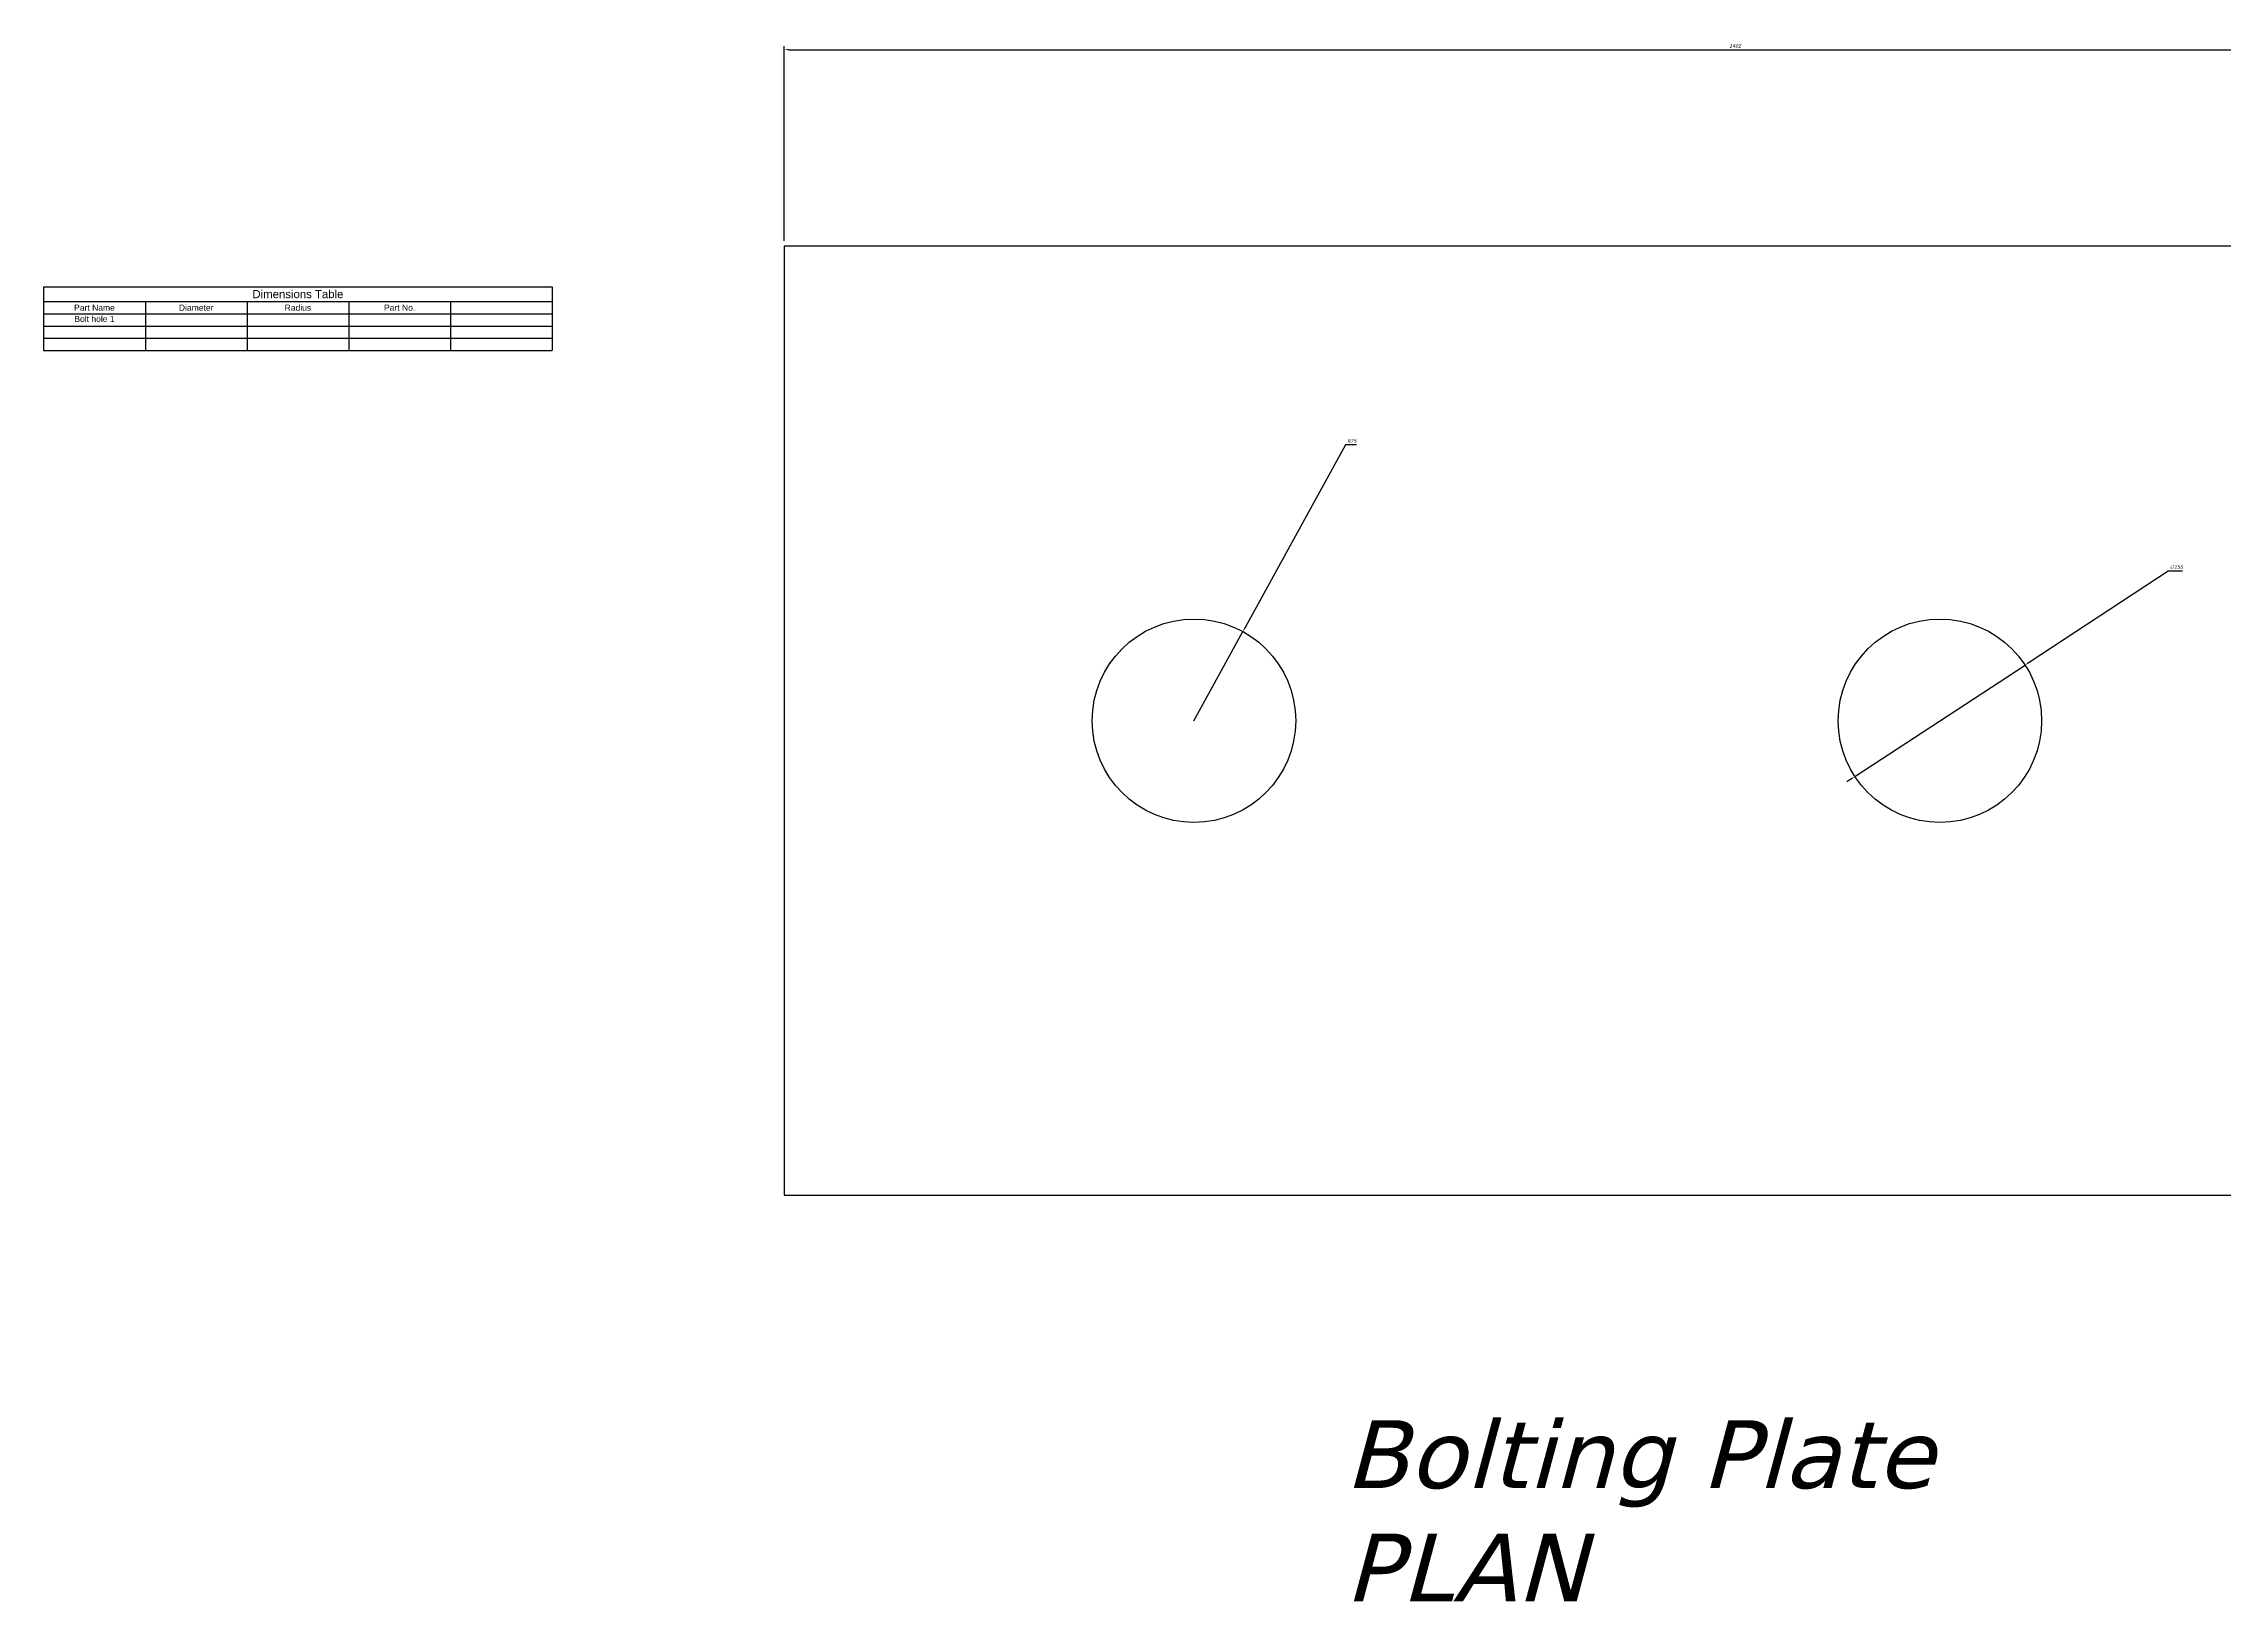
# Model space of a CAD drawing. Header units: millimetres. Extents: x 1119 to 4152, y 611 to 1760.
# Drawn here: x 1119 to 2727, y 611 to 1760 of the extents above; entities that cross this region are included whole.
import ezdxf

# ---------------------------------------------------------------- set-up
doc = ezdxf.new("R2010")
doc.units = ezdxf.units.MM
for name, color, linetype in [('Dimensions', 1, 'Continuous'), ('Objects', 2, 'Continuous'), ('Tables', 1, 'Continuous'), ('Text', 1, 'Continuous')]:
    doc.layers.add(name, color=color, linetype=linetype)
doc.styles.get("Standard").update_dxf_attribs({"font": 'arial.ttf'})
doc.styles.add('Training', font='verdanai.ttf')
doc.dimstyles.new('Training', dxfattribs={"dimtxt": 2.5, "dimasz": 3.5, "dimexe": 2.5, "dimexo": 4, "dimgap": 1.5, "dimtad": 1, "dimtoh": 1, "dimdec": 0, "dimzin": 9, "dimdsep": 46, "dimtxsty": 'Training', "dimcen": 0, "dimclrd": 256, "dimclre": 256, "dimclrt": 256, "dimazin": 0, "dimtm": 1e-09, "dimtfac": 1, "dimtdec": 0, "dimtmove": 0, "dimatfit": 3, "dimldrblk": 'DOT', "dimfxl": 1, "dimtfillclr": 2, "dimlwd": -1, "dimlwe": -1, "dimarcsym": 0})

# ---------------------------------------------------------------- blocks, each defined once
blk = doc.blocks.new('*D5')
at = {"layer": 'Defpoints', "color": 0, "transparency": 16777216}
for p in [(3066.8, 1755.3), (1664.7, 1610.4), (3066.8, 1610.4)]:
    blk.add_point(p, dxfattribs=at)
at = {"layer": 'Dimensions', "transparency": 16777216}
for p, q in [((1664.7, 1614.4), (1664.7, 1757.8)), ((1668.2, 1755.3), (3063.3, 1755.3)), ((3066.8, 1614.4), (3066.8, 1757.8))]:
    blk.add_line(p, q, dxfattribs=at)
for points in [[(1668.2, 1755.9), (1668.2, 1754.8), (1664.7, 1755.3)], [(3063.3, 1755.9), (3063.3, 1754.8), (3066.8, 1755.3)]]:
    blk.add_solid(points, dxfattribs=at)
at = {"layer": 'Dimensions', "transparency": 16777216, "insert": (2365.8, 1758.1), "char_height": 2.5, "attachment_point": 5, "style": 'Training'}
blk.add_mtext('1402', dxfattribs=at)
blk = doc.blocks.new('_Dot')
at = {"color": 0, "linetype": 'ByBlock', "lineweight": -2}
blk.add_line((-0.5, 0), (-1, 0), dxfattribs=at)
at = {"color": 0, "linetype": 'ByBlock', "const_width": 0.5}
blk.add_lwpolyline([(-0.25, 0, 1), (0.25, 0, 1)], format="xyb", close=True, dxfattribs=at)
blk = doc.blocks.new('*D6')
at = {"layer": 'Defpoints', "color": 0, "transparency": 16777216}
for p in [(2002.9, 1326.2), (1966.8, 1260.4)]:
    blk.add_point(p, dxfattribs=at)
at = {"layer": 'Dimensions', "transparency": 16777216}
for p, q in [((2078.4, 1463.9), (2004.5, 1329.2)), ((2086.6, 1463.9), (2078.4, 1463.9)), ((1966.8, 1260.4), (2002.9, 1326.2))]:
    blk.add_line(p, q, dxfattribs=at)
blk.add_solid([(2004, 1329.5), (2005.1, 1328.9), (2002.9, 1326.2)], dxfattribs=at)
at = {"layer": 'Dimensions', "transparency": 16777216, "insert": (2083.2, 1466.7), "char_height": 2.5, "attachment_point": 5, "style": 'Training'}
blk.add_mtext('R75', dxfattribs=at)
blk = doc.blocks.new('*D7')
at = {"layer": 'Defpoints', "color": 0, "transparency": 16777216}
for p in [(2579.6, 1301.5), (2454.1, 1219.3)]:
    blk.add_point(p, dxfattribs=at)
at = {"layer": 'Dimensions', "transparency": 16777216}
for p, q in [((2685.2, 1370.7), (2582.5, 1303.4)), ((2695.7, 1370.7), (2685.2, 1370.7)), ((2454.1, 1219.3), (2579.6, 1301.5)), ((2451.2, 1217.4), (2448.2, 1215.4))]:
    blk.add_line(p, q, dxfattribs=at)
for points in [[(2582.2, 1303.9), (2582.8, 1302.9), (2579.6, 1301.5)], [(2450.8, 1217.9), (2451.5, 1216.9), (2454.1, 1219.3)]]:
    blk.add_solid(points, dxfattribs=at)
at = {"layer": 'Dimensions', "transparency": 16777216, "insert": (2691.2, 1373.7), "char_height": 2.5, "attachment_point": 5, "style": 'Training'}
blk.add_mtext('∅150', dxfattribs=at)
blk = doc.blocks.new('*T9')
at = {"layer": 'Tables', "color": 0, "linetype": 'ByBlock', "lineweight": -2, "transparency": 16777216}
for p, q in [((0, 0), (375, 0)), ((0, 0), (0, -47)), ((375, 0), (375, -47)), ((0, -11), (375, -11)), ((75, -11), (75, -47)), ((150, -11), (150, -47)), ((225, -11), (225, -47)), ((300, -11), (300, -47)), ((0, -20), (375, -20)), ((0, -29), (375, -29)), ((0, -38), (375, -38)), ((0, -47), (375, -47))]:
    blk.add_line(p, q, dxfattribs=at)
at = {"layer": 'Tables', "color": 0, "transparency": 16777216}
for s, insert, char_height, width, attachment_point in [('Part Name', (37.5, -15.5), 4.5, 72, 5), ('Diameter', (112.5, -15.5), 4.5, 72, 5), ('Dimensions Table', (187.5, -5.5), 6, 372, 5), ('Radius', (187.5, -15.5), 4.5, 72, 5), ('Part No.', (262.5, -15.5), 4.5, 72, 5), ('Bolt hole 1', (37.5, -21.5), 4.5, 72, 2)]:
    blk.add_mtext(s, dxfattribs=dict(at, insert=insert, char_height=char_height, width=width, attachment_point=attachment_point))

msp = doc.modelspace()

# ---------------------------------------------------------------- linework, layer by layer
at = {"layer": 'Objects'}
msp.add_line((1664.7, 1610.4), (1664.7, 910.4), dxfattribs=at)
msp.add_lwpolyline([(1664.7, 910.4), (2864.7, 910.4), (3066.8, 910.4), (3268.9, 1260.4), (3066.8, 1610.4), (2864.7, 1610.4), (1664.7, 1610.4)], dxfattribs=at)
for centre in [(1966.8, 1260.4), (2516.8, 1260.4)]:
    msp.add_circle(centre, 75, dxfattribs=at)

# ---------------------------------------------------------------- block references
msp.add_blockref('*T9', (1118.6, 1580.5))

# ---------------------------------------------------------------- texts
at = {"layer": 'Text', "style": 'Training'}
for s, p in [('Bolting Plate', (2077.9, 694.5)), ('PLAN', (2077.9, 610.9))]:
    msp.add_text(s, height=50, dxfattribs=at).set_placement(p)

# ---------------------------------------------------------------- dimensions: what is measured, and where the dimension line sits
at = {"layer": 'Dimensions'}
dim = msp.add_linear_dim(base=(3066.8, 1755.3), p1=(1664.7, 1610.4), p2=(3066.8, 1610.4), dimstyle='Training', dxfattribs=at)
dim.commit()
dim.dimension.update_dxf_attribs({"geometry": '*D5', "text_midpoint": (2365.8, 1758.1)})
dim = msp.add_radius_dim(center=(1966.8, 1260.4), mpoint=(2002.9, 1326.2), dimstyle='Training', dxfattribs=at)
dim.commit()
dim.dimension.update_dxf_attribs({"geometry": '*D6', "text_midpoint": (2083.2, 1463.9), "dimtype": 164})
dim = msp.add_diameter_dim_2p(p1=(2454.1, 1219.3), p2=(2579.6, 1301.5), dimstyle='Training', dxfattribs=at)
dim.commit()
dim.dimension.update_dxf_attribs({"geometry": '*D7', "text_midpoint": (2691.2, 1370.7), "dimtype": 163})

doc.saveas('drawing.dxf')
